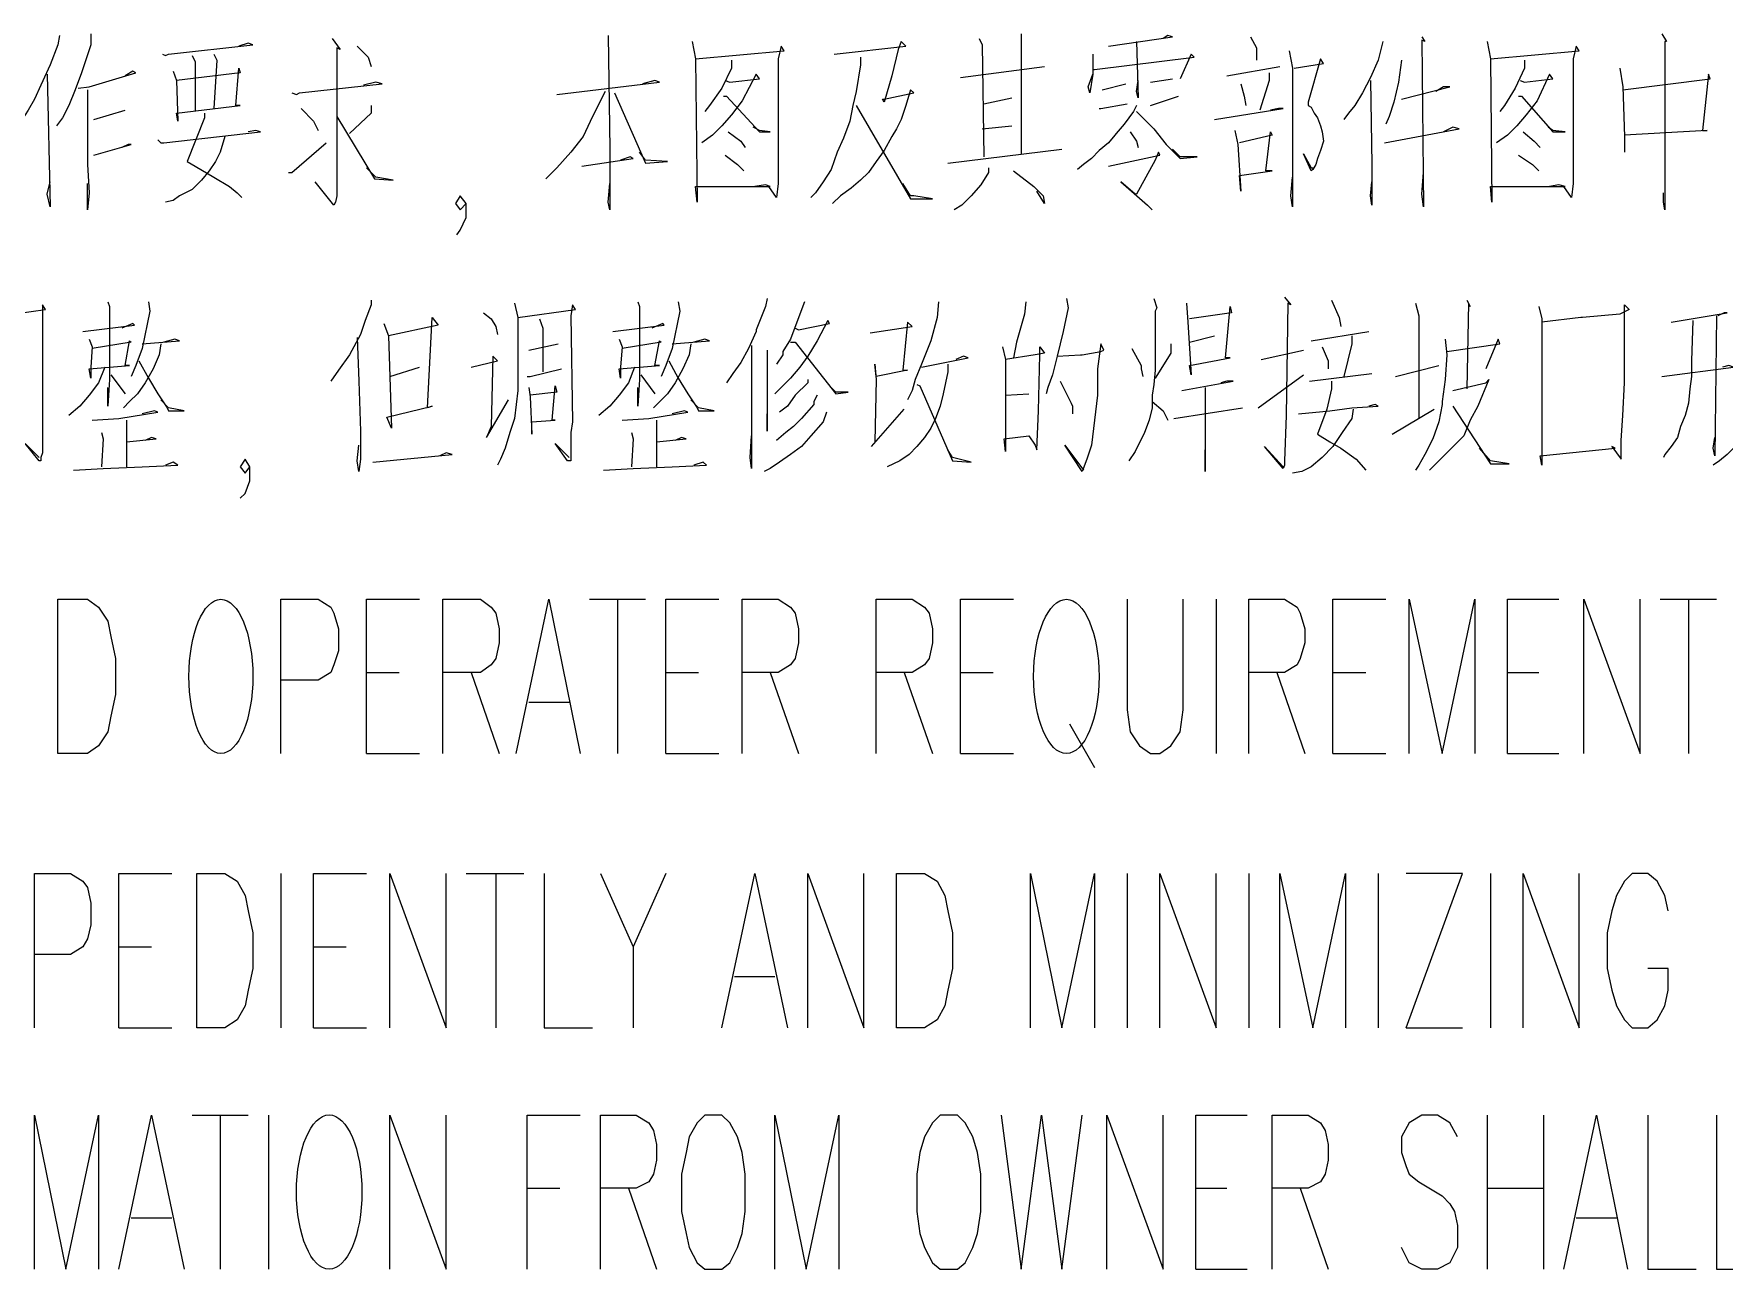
# Model space of a CAD drawing. Header units: millimetres. Extents: x 0 to 588, y 0 to 874.
# Drawn here: x 482.74 to 505.69, y 495.53 to 512.32 of the extents above; entities that cross this region are included whole.
import ezdxf

# ---------------------------------------------------------------- set-up
doc = ezdxf.new("R2010")
doc.units = ezdxf.units.MM
doc.layers.get('0').update_dxf_attribs({"lineweight": 18})

msp = doc.modelspace()

# ---------------------------------------------------------------- linework, layer by layer
at = {"color": 0, "lineweight": 0}
for points in [[(483.087, 512.297), (483.066, 512.169), (482.96, 511.895), (482.833, 511.62), (482.748, 511.429), (482.663, 511.28), (482.579, 511.154), (482.536, 511.111)], [(483.51, 512.318), (483.51, 512.169), (483.383, 511.789), (483.298, 511.556), (483.214, 511.344), (483.129, 511.175), (483.045, 511.069)], [(484.484, 512.043), (484.526, 512.022), (484.568, 512.043), (485.712, 512.169), (485.648, 512.191), (485.521, 512.149)], [(486.791, 512.254), (486.897, 512.106), (486.854, 512.127), (486.854, 510.117), (486.833, 510.032), (486.812, 509.99), (486.558, 510.307)], [(487.13, 512.149), (487.278, 512), (487.32, 511.873)], [(490.538, 512.297), (490.559, 510.751), (490.559, 509.926), (490.538, 510.032), (490.559, 510.286)], [(491.68, 512.212), (491.723, 511.979), (491.744, 510.032), (491.723, 510.244), (492.739, 510.244), (492.675, 510.265), (492.527, 510.244)], [(491.723, 511.979), (492.929, 512.085), (492.887, 512.149), (492.845, 511.979), (492.845, 510.286), (492.824, 510.096), (492.718, 510.244)], [(493.607, 512.043), (494.58, 512.149), (494.517, 512.212), (494.474, 512.106), (494.39, 511.747), (494.284, 511.387), (494.263, 511.429), (494.284, 511.429), (494.686, 511.514), (494.644, 511.556), (494.58, 511.344), (494.517, 511.154), (494.453, 511.027), (494.39, 510.921), (494.284, 510.731), (494.178, 510.582), (494.072, 510.434), (493.966, 510.328), (493.839, 510.222), (493.691, 510.117), (493.586, 510.01)], [(495.575, 512.254), (495.618, 512.169), (495.639, 510.646)], [(496.147, 512.318), (496.147, 510.688)], [(497.332, 512.149), (498.2, 512.276), (498.136, 512.297), (498.073, 512.254)], [(497.713, 512.212), (497.734, 511.45), (497.713, 511.535), (497.734, 511.683)], [(499.258, 512.276), (499.343, 512.127), (499.343, 511.958)], [(501.057, 512.212), (500.994, 511.958), (500.888, 511.725), (500.782, 511.514), (500.676, 511.344), (500.592, 511.238), (500.528, 511.154)], [(501.587, 512.276), (501.629, 512.212), (501.587, 512.233), (501.608, 509.969), (501.587, 510.137), (501.608, 510.434)], [(502.476, 512.212), (502.518, 511.979), (502.539, 510.032), (502.518, 510.244), (503.534, 510.244), (503.449, 510.265), (503.322, 510.244)], [(502.518, 511.979), (503.724, 512.085), (503.682, 512.149), (503.64, 511.979), (503.64, 510.286), (503.618, 510.096), (503.513, 510.244)], [(504.846, 512.318), (504.91, 512.212), (504.889, 512.212), (504.889, 509.926), (504.867, 510.032), (504.867, 510.159)], [(484.886, 512.022), (484.928, 511.937), (484.928, 511.26)], [(485.182, 512.043), (485.225, 511.958), (485.182, 511.302)], [(492.21, 511.958), (492.21, 511.852), (492.083, 511.577), (491.913, 511.344), (491.85, 511.26)], [(493.966, 512), (493.966, 511.895), (493.903, 511.535), (493.861, 511.344), (493.818, 511.133), (493.734, 510.9), (493.649, 510.709), (493.564, 510.476), (493.459, 510.307), (493.353, 510.159), (493.289, 510.096)], [(497.12, 512.043), (497.12, 511.768), (497.078, 511.514), (497.057, 511.598), (497.12, 511.768)], [(497.12, 511.831), (497.142, 511.831), (498.496, 512), (498.454, 512.043), (498.306, 511.704)], [(499.787, 512.085), (499.83, 511.852), (499.83, 509.969), (499.808, 510.117), (499.83, 510.371)], [(499.851, 511.852), (500.253, 511.916), (500.211, 511.979), (500.041, 511.387), (500.041, 511.344), (500.084, 511.323), (500.126, 511.238), (500.168, 511.175), (500.211, 511.069), (500.232, 510.985), (500.253, 510.858), (500.211, 510.731), (500.168, 510.625), (500.147, 510.54), (500.105, 510.476), (500.084, 510.455), (499.978, 510.688), (500.084, 510.498), (500.126, 510.498)], [(501.311, 511.958), (501.269, 511.662), (501.205, 511.387), (501.142, 511.196), (501.1, 511.09)], [(502.983, 511.958), (502.983, 511.852), (502.856, 511.577), (502.708, 511.344), (502.645, 511.26)], [(482.918, 511.768), (482.96, 509.969), (482.918, 510.137), (482.96, 510.307)], [(483.341, 511.577), (483.489, 511.598), (484.124, 511.789), (484.082, 511.81), (483.976, 511.747)], [(484.632, 511.81), (484.674, 511.683), (484.695, 511.133), (484.674, 511.238), (485.542, 511.344), (485.479, 511.344), (485.521, 511.852), (485.542, 511.789), (484.674, 511.683)], [(489.839, 511.493), (491.236, 511.662), (491.173, 511.683), (491.003, 511.64)], [(492.125, 511.683), (492.188, 511.662), (492.591, 511.704), (492.548, 511.768), (492.358, 511.408), (492.21, 511.217), (492.083, 511.069), (491.956, 510.942), (491.808, 510.836)], [(495.321, 511.725), (496.464, 511.873)], [(497.904, 511.662), (498.2, 511.704)], [(498.941, 511.747), (499.66, 511.873)], [(499.512, 511.789), (499.512, 511.683), (499.385, 511.28)], [(500.888, 511.683), (500.909, 510.54), (500.909, 509.99), (500.888, 510.117), (500.909, 510.307)], [(502.92, 511.683), (502.983, 511.662), (503.365, 511.704), (503.322, 511.768), (503.153, 511.408), (503.005, 511.217), (502.878, 511.069), (502.751, 510.942), (502.603, 510.836)], [(504.275, 511.852), (504.317, 511.598), (504.338, 510.921), (504.338, 510.709)], [(504.317, 511.556), (505.502, 511.704), (505.481, 511.768), (505.397, 511.006), (505.46, 511.006), (504.338, 510.942)], [(483.468, 511.556), (483.468, 510.54), (483.489, 510.159), (483.468, 509.926), (483.468, 510.286)], [(486.241, 511.514), (486.304, 511.493), (486.346, 511.514), (487.468, 511.64), (487.384, 511.662), (487.214, 511.62)], [(490.495, 511.535), (490.326, 511.196), (490.199, 510.921), (490.029, 510.709), (489.839, 510.498), (489.691, 510.349)], [(490.622, 511.514), (491.046, 510.561), (491.342, 510.582), (491.046, 510.603), (490.961, 510.709)], [(492.104, 511.471), (492.146, 511.471), (492.591, 510.985), (492.739, 510.985), (492.591, 511.006), (492.506, 511.048)], [(495.639, 511.365), (496.02, 511.45)], [(497.247, 511.556), (497.565, 511.64)], [(497.904, 511.344), (498.284, 511.471)], [(499.131, 511.64), (499.173, 511.471), (499.195, 511.344)], [(501.311, 511.429), (501.967, 511.598), (501.883, 511.598), (501.777, 511.535)], [(502.899, 511.471), (502.941, 511.471), (503.365, 510.985), (503.534, 510.985), (503.365, 511.006), (503.301, 511.048)], [(483.553, 511.154), (483.976, 511.28)], [(485.055, 511.238), (485.055, 511.175), (484.822, 510.582), (484.928, 510.519), (485.182, 510.371), (485.394, 510.244), (485.5, 510.159), (485.563, 510.096)], [(486.368, 511.302), (486.537, 511.133), (486.601, 511.006)], [(487.32, 511.344), (487.32, 511.238), (487.024, 510.963)], [(493.903, 511.344), (494.644, 510.074), (494.94, 510.074), (494.686, 510.117), (494.644, 510.117), (494.538, 510.286)], [(497.713, 511.344), (497.671, 511.26), (497.544, 511.09), (497.438, 510.963), (497.417, 510.942), (497.332, 510.836), (497.205, 510.731), (497.099, 510.625), (496.993, 510.54), (496.909, 510.476)], [(497.205, 511.302), (497.226, 511.302), (497.586, 511.365)], [(497.713, 511.26), (497.946, 511.027), (498.115, 510.815), (498.306, 510.625), (498.538, 510.646), (498.306, 510.646), (498.2, 510.751)], [(498.771, 511.154), (499.703, 511.302), (499.639, 511.302), (499.533, 511.28)], [(484.42, 510.879), (484.463, 510.836), (484.505, 510.836), (485.817, 510.985), (485.754, 511.006), (485.648, 510.985)], [(486.854, 511.196), (487.363, 510.349), (487.616, 510.328), (487.384, 510.371), (487.257, 510.498)], [(492.167, 510.985), (492.337, 510.858), (492.4, 510.773)], [(495.618, 511.027), (496.02, 511.069)], [(497.628, 510.985), (497.713, 510.858), (497.734, 510.773)], [(499.046, 511.006), (499.089, 510.815), (499.131, 510.18), (499.11, 510.392), (499.555, 510.455), (499.47, 510.455), (499.533, 510.985), (499.555, 510.942), (499.11, 510.836)], [(501.079, 510.836), (502.094, 511.027), (502.01, 511.048), (501.883, 510.985)], [(502.962, 510.985), (503.111, 510.858), (503.195, 510.773)], [(483.553, 510.667), (484.06, 510.815), (484.018, 510.815), (483.933, 510.773)], [(485.33, 510.921), (485.267, 510.709), (485.204, 510.582), (485.119, 510.455), (485.013, 510.328), (484.886, 510.201), (484.717, 510.117), (484.632, 510.053), (484.526, 510.032)], [(486.198, 510.434), (486.241, 510.434), (486.706, 510.836)], [(490.178, 510.519), (490.876, 510.625), (490.834, 510.646), (490.707, 510.603)], [(492.125, 510.667), (492.294, 510.54), (492.379, 510.455)], [(495.152, 510.561), (496.697, 510.751)], [(497.332, 510.519), (498.031, 510.667), (498.009, 510.709), (497.967, 510.603), (497.713, 510.137), (497.692, 510.137), (497.501, 510.307), (497.861, 509.99), (497.925, 509.926)], [(502.899, 510.667), (503.089, 510.54), (503.174, 510.455)], [(495.702, 510.498), (495.702, 510.434), (495.596, 510.265), (495.469, 510.117), (495.342, 509.99), (495.236, 509.926)], [(496.041, 510.455), (496.316, 510.244), (496.443, 510.117), (496.464, 510.01), (496.358, 510.18)], [(488.484, 509.587), (488.527, 509.651), (488.611, 509.82), (488.611, 510.01), (488.527, 510.117), (488.463, 510.01), (488.527, 509.926), (488.611, 510.01)], [(487.32, 508.699), (487.32, 508.635), (487.236, 508.423), (487.172, 508.233), (487.024, 507.958), (486.876, 507.746), (486.77, 507.598)], [(492.697, 508.72), (492.675, 508.614), (492.548, 508.296), (492.548, 508.275), (492.442, 508.042), (492.337, 507.852), (492.231, 507.704), (492.146, 507.576)], [(496.76, 508.72), (496.782, 508.593), (496.718, 508.275), (496.634, 507.936), (496.57, 507.683), (496.507, 507.513), (496.485, 507.428)], [(497.946, 508.72), (497.988, 508.593), (497.967, 508.55), (497.967, 507.746), (497.946, 507.555), (497.925, 507.407), (497.925, 507.238), (497.882, 507.069), (497.819, 506.899), (497.692, 506.645), (497.607, 506.518)], [(499.724, 508.741), (499.808, 508.635), (499.766, 508.656), (499.745, 507.132), (499.724, 506.518), (499.724, 506.455), (499.703, 506.413), (499.449, 506.709), (499.703, 506.433)], [(500.359, 508.699), (500.465, 508.465), (500.486, 508.339)], [(502.2, 508.699), (502.243, 508.614), (502.221, 508.656), (502.2, 507.492)], [(482.113, 508.465), (482.896, 508.572), (482.854, 508.635), (482.854, 506.624), (482.833, 506.561), (482.833, 506.518), (482.812, 506.518), (482.621, 506.751), (482.812, 506.561)], [(483.743, 508.677), (483.764, 508.614), (483.764, 507.619), (483.743, 507.259), (483.743, 507.513)], [(484.293, 508.677), (484.315, 508.55), (484.209, 508.042), (484.124, 507.81), (484.06, 507.661)], [(487.49, 508.381), (487.553, 508.212), (487.595, 506.962), (487.532, 507.111), (488.146, 507.259), (488.082, 507.238), (488.146, 508.465), (488.23, 508.36), (487.553, 508.212)], [(488.844, 508.529), (488.95, 508.445), (489.014, 508.339), (489.035, 508.233)], [(489.267, 508.656), (489.31, 508.465), (489.31, 507.471), (489.289, 507.28), (489.267, 507.09), (489.204, 506.899), (489.14, 506.688), (489.077, 506.539), (489.035, 506.455)], [(489.31, 508.465), (490.093, 508.572), (490.051, 508.635), (490.029, 508.487), (490.051, 507.047), (490.029, 506.899), (490.029, 506.518), (489.987, 506.518), (489.818, 506.751), (490.008, 506.561)], [(490.94, 508.677), (490.961, 508.614), (490.961, 507.619), (490.94, 507.259), (490.94, 507.513)], [(491.49, 508.677), (491.511, 508.55), (491.405, 508.042), (491.321, 507.81), (491.257, 507.661)], [(493.204, 508.677), (493.099, 508.402), (493.014, 508.169), (492.908, 508), (492.908, 507.958), (492.824, 507.831)], [(495.025, 508.677), (495.004, 508.465), (494.919, 508.148), (494.792, 507.831), (494.707, 507.619), (494.665, 507.471), (494.601, 507.344)], [(496.21, 508.677), (496.189, 508.508), (496.083, 508.127), (496.041, 507.915)], [(498.39, 508.656), (498.411, 508.402), (498.454, 507.683), (498.433, 507.81), (498.983, 507.915), (498.92, 507.915), (498.983, 508.614), (499.004, 508.529), (498.433, 508.445)], [(501.502, 508.656), (501.544, 508.487), (501.544, 507.09)], [(503.174, 508.614), (503.216, 508.445), (503.216, 506.455), (503.195, 506.582), (504.211, 506.688), (504.169, 506.709), (504.296, 506.539), (504.296, 506.793), (504.317, 507.132), (504.338, 507.576), (504.338, 508.635), (504.402, 508.572), (504.275, 508.508), (503.767, 508.465), (503.745, 508.465), (503.216, 508.402)], [(504.973, 508.402), (505.735, 508.529), (505.693, 508.529), (505.608, 508.487)], [(505.587, 508.487), (505.566, 506.582), (505.545, 506.688), (505.566, 506.835)], [(483.404, 508.275), (484.103, 508.36), (484.082, 508.381), (483.933, 508.317)], [(489.606, 508.445), (489.649, 508.317), (489.649, 507.725)], [(490.601, 508.275), (491.3, 508.36), (491.278, 508.381), (491.13, 508.317)], [(493.077, 508.317), (493.12, 508.296), (493.543, 508.381), (493.522, 508.423), (493.374, 508.148), (493.247, 507.936), (493.141, 507.788), (493.014, 507.64), (492.887, 507.513), (492.802, 507.428)], [(494.094, 508.254), (494.665, 508.339), (494.601, 508.402), (494.538, 507.746), (494.601, 507.746), (494.178, 507.661), (494.157, 507.831), (494.178, 507.619), (494.157, 506.772)], [(500.084, 508.148), (500.867, 508.275)], [(505.269, 508.423), (505.248, 507.873), (505.248, 507.661), (505.227, 507.492), (505.206, 507.301), (505.164, 507.132), (505.1, 506.984), (505.058, 506.835), (504.973, 506.709), (504.889, 506.603), (504.867, 506.561)], [(483.489, 508.169), (483.531, 508.063), (483.51, 507.788), (483.51, 507.64), (483.489, 507.767), (484.039, 507.81), (483.976, 507.81), (484.039, 508.148), (484.06, 508.127), (483.531, 508.042)], [(484.463, 508.105), (484.442, 507.958), (484.357, 507.767), (484.251, 507.576), (484.145, 507.428), (484.039, 507.323), (483.955, 507.238)], [(484.209, 508.105), (484.717, 508.148), (484.653, 508.169), (484.505, 508.127)], [(487.13, 508.19), (487.151, 507.598), (487.172, 506.921), (487.172, 506.539), (487.151, 506.37), (487.13, 506.518), (487.151, 506.73)], [(489.458, 508.021), (489.86, 508.105)], [(490.686, 508.169), (490.728, 508.063), (490.707, 507.788), (490.707, 507.64), (490.686, 507.767), (491.236, 507.81), (491.173, 507.81), (491.236, 508.148), (491.257, 508.127), (490.728, 508.042)], [(491.659, 508.105), (491.638, 507.958), (491.553, 507.767), (491.448, 507.576), (491.342, 507.428), (491.151, 507.238)], [(491.405, 508.105), (491.913, 508.148), (491.85, 508.169), (491.702, 508.127)], [(492.485, 508.085), (492.485, 506.413), (492.464, 506.561), (492.485, 506.857)], [(492.697, 508.021), (492.697, 506.921), (492.697, 507.153)], [(493.014, 508.127), (493.077, 508.127), (493.628, 507.428), (493.797, 507.45), (493.628, 507.45), (493.543, 507.534)], [(495.893, 508.063), (495.935, 507.894), (495.935, 506.645), (495.914, 506.815), (496.252, 506.857), (496.337, 506.73), (496.358, 506.666), (496.38, 507.196), (496.401, 507.958), (496.401, 508.063), (496.464, 507.979), (496.337, 507.958), (495.935, 507.894)], [(496.634, 507.936), (496.951, 507.958), (496.972, 507.958), (497.226, 508), (497.269, 508.021), (497.226, 508.105), (497.184, 507.767), (497.184, 507.407), (497.099, 506.73), (497.036, 506.539), (496.972, 506.37), (496.739, 506.73), (496.993, 506.391)], [(497.649, 508.042), (497.776, 507.81), (497.776, 507.767), (497.798, 507.661)], [(498.179, 508.105), (498.179, 507.979), (497.967, 507.64)], [(498.433, 508.127), (498.771, 508.212)], [(499.406, 507.894), (499.978, 508.021)], [(500.232, 508.063), (500.317, 507.873), (500.317, 507.767)], [(500.634, 508.212), (500.634, 508.105), (500.528, 507.661)], [(501.904, 508.169), (501.925, 507.958), (501.904, 507.619), (501.862, 507.323), (501.862, 507.28), (501.819, 507.047), (501.735, 506.815), (501.629, 506.603), (501.544, 506.455), (501.502, 506.391)], [(501.925, 508), (502.645, 508.105), (502.624, 508.169), (502.454, 507.767)], [(483.701, 507.788), (483.616, 507.576), (483.489, 507.407), (483.362, 507.259), (483.214, 507.132)], [(484.166, 507.873), (484.293, 507.64), (484.42, 507.428), (484.547, 507.238), (484.568, 507.196), (484.78, 507.196), (484.568, 507.238), (484.463, 507.344)], [(487.574, 507.661), (487.976, 507.788)], [(488.675, 507.788), (489.035, 507.873), (488.971, 507.936), (488.95, 506.984), (488.887, 506.835), (489.183, 507.344)], [(490.897, 507.788), (490.813, 507.576), (490.686, 507.407), (490.559, 507.259), (490.411, 507.132)], [(491.363, 507.873), (491.49, 507.64), (491.617, 507.428), (491.744, 507.238), (491.765, 507.196), (491.977, 507.196), (491.765, 507.238), (491.659, 507.344)], [(495.152, 507.831), (495.152, 507.725), (495.088, 507.428), (495.046, 507.259), (494.983, 507.09), (494.919, 506.962), (494.834, 506.835), (494.728, 506.709), (494.623, 506.603), (494.496, 506.518), (494.411, 506.476), (494.326, 506.433)], [(494.792, 507.788), (495.427, 507.915), (495.363, 507.936), (495.258, 507.894)], [(501.227, 507.661), (501.819, 507.81)], [(504.846, 507.661), (505.82, 507.788), (505.756, 507.81), (505.672, 507.788)], [(483.785, 507.683), (483.976, 507.428)], [(489.437, 507.661), (489.479, 507.661), (489.902, 507.767)], [(490.982, 507.683), (491.173, 507.428)], [(493.247, 507.619), (493.247, 507.576), (493.077, 507.407), (492.972, 507.259), (492.866, 507.175)], [(494.728, 507.555), (494.771, 507.534), (495.215, 506.518), (495.469, 506.497), (495.215, 506.561), (495.152, 506.666)], [(496.676, 507.598), (496.824, 507.301), (496.845, 507.259), (496.845, 507.153)], [(498.327, 507.471), (499.025, 507.598), (498.941, 507.598), (498.856, 507.576)], [(499.364, 507.238), (499.978, 507.683)], [(500.062, 507.598), (500.909, 507.704)], [(500.359, 507.598), (500.359, 507.492), (500.295, 507.217), (500.168, 506.878), (500.338, 506.772), (500.486, 506.688), (500.697, 506.539), (500.825, 506.391)], [(502.01, 507.471), (502.454, 507.576), (502.497, 507.619), (502.349, 507.259), (502.243, 507.069), (502.158, 506.857), (501.692, 506.391)], [(506.307, 507.555), (506.286, 507.471), (506.222, 507.323), (506.137, 507.196), (506.053, 507.047), (505.947, 506.878), (505.841, 506.709), (505.735, 506.603), (505.629, 506.518), (505.545, 506.455)], [(489.458, 507.513), (489.479, 507.386), (489.5, 506.878), (489.5, 507.047), (489.818, 507.069), (489.776, 507.069), (489.818, 507.534), (489.839, 507.45), (489.479, 507.407)], [(493.374, 507.407), (493.332, 507.323), (493.332, 507.28), (493.162, 507.09), (493.056, 506.984), (492.95, 506.899), (492.824, 506.793)], [(495.935, 507.407), (496.252, 507.428)], [(497.925, 507.323), (498.073, 507.196), (498.136, 507.069)], [(498.644, 507.513), (498.644, 506.37), (498.644, 506.666)], [(483.531, 507.069), (483.891, 507.09), (484.42, 507.175), (484.378, 507.196), (484.209, 507.153)], [(490.728, 507.069), (491.088, 507.09), (491.617, 507.175), (491.575, 507.196), (491.405, 507.153)], [(493.501, 507.175), (493.459, 507.047), (493.289, 506.857), (493.162, 506.709), (493.014, 506.603), (492.866, 506.497), (492.739, 506.413), (492.654, 506.37)], [(494.115, 506.709), (494.559, 507.217)], [(498.221, 507.09), (499.152, 507.238)], [(500.655, 507.217), (500.634, 507.09), (500.507, 506.899), (500.38, 506.709), (500.232, 506.561), (500.084, 506.433), (499.957, 506.37), (499.83, 506.349)], [(499.914, 507.153), (500.338, 507.196), (500.634, 507.238), (500.994, 507.259), (500.952, 507.28), (500.867, 507.259)], [(501.184, 506.878), (501.756, 507.217)], [(502.01, 507.259), (502.518, 506.476), (502.772, 506.476), (502.518, 506.518), (502.37, 506.688)], [(483.658, 506.899), (483.68, 506.815), (483.658, 506.433)], [(483.997, 507.069), (483.997, 506.433)], [(490.855, 506.899), (490.876, 506.815), (490.855, 506.433)], [(491.194, 507.069), (491.194, 506.433)], [(483.997, 506.772), (484.399, 506.815), (484.336, 506.835), (484.251, 506.793)], [(487.341, 506.497), (488.421, 506.603), (488.336, 506.624), (488.252, 506.582)], [(491.194, 506.772), (491.596, 506.815), (491.532, 506.835), (491.448, 506.793)], [(483.277, 506.391), (483.68, 506.413), (484.209, 506.433), (484.695, 506.455), (484.632, 506.497), (484.526, 506.455)], [(485.542, 506.01), (485.606, 506.074), (485.669, 506.243), (485.669, 506.433), (485.606, 506.539), (485.542, 506.433), (485.606, 506.349), (485.669, 506.433)], [(490.474, 506.391), (490.876, 506.413), (491.405, 506.433), (491.871, 506.455), (491.829, 506.497), (491.702, 506.455)], [(486.092, 502.539), (486.092, 504.635), (486.601, 504.635), (486.77, 504.529), (486.812, 504.444), (486.876, 504.232), (486.876, 503.936), (486.812, 503.745), (486.77, 503.64), (486.601, 503.534), (486.092, 503.534)], [(487.257, 502.539), (487.257, 504.635), (487.976, 504.635)], [(488.294, 502.539), (488.294, 504.635), (488.802, 504.635), (488.95, 504.529), (489.014, 504.444), (489.056, 504.232), (489.056, 504.042), (489.014, 503.83), (488.95, 503.745), (488.802, 503.64), (488.294, 503.64)], [(489.289, 502.539), (489.733, 504.635), (490.156, 502.539)], [(490.284, 504.635), (491.046, 504.635)], [(490.664, 504.635), (490.664, 502.539)], [(491.321, 502.539), (491.321, 504.635), (492.04, 504.635)], [(492.358, 502.539), (492.358, 504.635), (492.845, 504.635), (493.014, 504.529), (493.077, 504.444), (493.12, 504.232), (493.12, 504.042), (493.077, 503.83), (493.014, 503.745), (492.845, 503.64), (492.358, 503.64)], [(494.178, 502.539), (494.178, 504.635), (494.665, 504.635), (494.834, 504.529), (494.898, 504.444), (494.94, 504.232), (494.94, 504.042), (494.898, 503.83), (494.834, 503.745), (494.665, 503.64), (494.178, 503.64)], [(495.321, 502.539), (495.321, 504.635), (496.041, 504.635)], [(497.586, 504.635), (497.586, 503.131), (497.628, 502.835), (497.755, 502.644), (497.904, 502.539), (498.031, 502.539), (498.179, 502.644), (498.306, 502.835), (498.348, 503.131), (498.348, 504.635)], [(498.793, 504.635), (498.793, 502.539)], [(499.237, 502.539), (499.237, 504.635), (499.724, 504.635), (499.893, 504.529), (499.935, 504.444), (499.999, 504.232), (499.999, 504.042), (499.935, 503.83), (499.893, 503.745), (499.724, 503.64), (499.237, 503.64)], [(500.38, 502.539), (500.38, 504.635), (501.1, 504.635)], [(501.417, 502.539), (501.417, 504.635), (501.862, 502.539), (502.306, 504.635), (502.306, 502.539)], [(502.751, 502.539), (502.751, 504.635), (503.449, 504.635)], [(503.788, 502.539), (503.788, 504.635), (504.55, 502.539), (504.55, 504.635)], [(504.825, 504.635), (505.587, 504.635)], [(505.206, 504.635), (505.206, 502.539)], [(487.257, 503.64), (487.701, 503.64)], [(488.675, 503.64), (489.056, 502.539)], [(491.321, 503.64), (491.765, 503.64)], [(492.739, 503.64), (493.12, 502.539)], [(494.559, 503.64), (494.94, 502.539)], [(495.321, 503.64), (495.766, 503.64)], [(499.618, 503.64), (499.999, 502.539)], [(500.38, 503.64), (500.825, 503.64)], [(502.751, 503.64), (503.174, 503.64)], [(489.458, 503.238), (490.008, 503.238)], [(496.803, 502.941), (497.142, 502.349)], [(487.257, 502.539), (487.976, 502.539)], [(491.321, 502.539), (492.04, 502.539)], [(495.321, 502.539), (496.041, 502.539)], [(500.38, 502.539), (501.1, 502.539)], [(502.751, 502.539), (503.449, 502.539)], [(482.748, 498.814), (482.748, 500.909), (483.235, 500.909), (483.404, 500.803), (483.468, 500.719), (483.51, 500.507), (483.51, 500.211), (483.468, 500.02), (483.404, 499.914), (483.235, 499.808), (482.748, 499.808)], [(483.891, 498.814), (483.891, 500.909), (484.611, 500.909)], [(486.092, 500.909), (486.092, 498.814)], [(486.537, 498.814), (486.537, 500.909), (487.257, 500.909)], [(487.574, 498.814), (487.574, 500.909), (488.336, 498.814), (488.336, 500.909)], [(488.611, 500.909), (489.394, 500.909)], [(489.014, 500.909), (489.014, 498.814)], [(489.67, 500.909), (489.67, 498.814), (490.326, 498.814)], [(490.432, 500.909), (490.876, 499.914), (490.876, 498.814)], [(491.321, 500.909), (490.876, 499.914)], [(492.083, 498.814), (492.527, 500.909), (492.972, 498.814)], [(493.247, 498.814), (493.247, 500.909), (494.009, 498.814), (494.009, 500.909)], [(496.274, 498.814), (496.274, 500.909), (496.697, 498.814), (497.142, 500.909), (497.142, 498.814)], [(497.586, 500.909), (497.586, 498.814)], [(498.031, 498.814), (498.031, 500.909), (498.793, 498.814), (498.793, 500.909)], [(499.237, 500.909), (499.237, 498.814)], [(499.66, 498.814), (499.66, 500.909), (500.105, 498.814), (500.549, 500.909), (500.549, 498.814)], [(500.994, 500.909), (500.994, 498.814)], [(501.375, 498.814), (502.137, 500.909), (501.375, 500.909)], [(502.518, 500.909), (502.518, 498.814)], [(502.962, 498.814), (502.962, 500.909), (503.724, 498.814), (503.724, 500.909)], [(504.931, 500.401), (504.889, 500.612), (504.783, 500.803), (504.656, 500.909), (504.444, 500.909), (504.338, 500.803), (504.232, 500.612), (504.169, 500.401), (504.105, 500.105), (504.105, 499.618), (504.169, 499.322), (504.232, 499.11), (504.338, 498.92), (504.444, 498.814), (504.656, 498.814), (504.783, 498.92), (504.889, 499.11), (504.931, 499.322), (504.931, 499.618), (504.656, 499.618)], [(483.891, 499.914), (484.336, 499.914)], [(486.537, 499.914), (486.981, 499.914)], [(492.252, 499.512), (492.802, 499.512)], [(483.891, 498.814), (484.611, 498.814)], [(486.537, 498.814), (487.257, 498.814)], [(501.375, 498.814), (502.137, 498.814)], [(482.748, 495.533), (482.748, 497.628), (483.171, 495.533), (483.616, 497.628), (483.616, 495.533)], [(483.891, 495.533), (484.336, 497.628), (484.78, 495.533)], [(484.886, 497.628), (485.648, 497.628)], [(485.267, 497.628), (485.267, 495.533)], [(485.923, 497.628), (485.923, 495.533)], [(487.574, 495.533), (487.574, 497.628), (488.336, 495.533), (488.336, 497.628)], [(489.437, 495.533), (489.437, 497.628), (490.156, 497.628)], [(490.432, 495.533), (490.432, 497.628), (490.918, 497.628), (491.088, 497.522), (491.151, 497.417), (491.194, 497.226), (491.194, 497.014), (491.151, 496.824), (491.088, 496.718), (490.918, 496.634), (490.432, 496.634)], [(492.802, 495.533), (492.802, 497.628), (493.226, 495.533), (493.67, 497.628), (493.67, 495.533)], [(495.872, 497.628), (496.147, 495.533), (496.422, 497.628), (496.697, 495.533), (496.972, 497.628)], [(497.311, 495.533), (497.311, 497.628), (498.073, 495.533), (498.073, 497.628)], [(498.517, 495.533), (498.517, 497.628), (499.216, 497.628)], [(499.555, 495.533), (499.555, 497.628), (500.041, 497.628), (500.211, 497.522), (500.274, 497.417), (500.317, 497.226), (500.317, 497.014), (500.274, 496.824), (500.211, 496.718), (500.041, 496.634), (499.555, 496.634)], [(502.073, 497.332), (501.967, 497.522), (501.798, 497.628), (501.587, 497.628), (501.417, 497.522), (501.311, 497.332), (501.311, 497.12), (501.375, 496.93), (501.417, 496.824), (501.544, 496.718), (501.862, 496.528), (501.967, 496.422), (502.031, 496.316), (502.073, 496.125), (502.073, 495.829), (501.967, 495.618), (501.798, 495.533), (501.587, 495.533), (501.417, 495.618), (501.311, 495.829)], [(502.476, 497.628), (502.476, 495.533)], [(503.238, 497.628), (503.238, 495.533)], [(503.513, 495.533), (503.957, 497.628), (504.38, 495.533)], [(504.656, 497.628), (504.656, 495.533), (505.312, 495.533)], [(505.587, 497.628), (505.587, 495.533), (506.264, 495.533)], [(489.437, 496.634), (489.881, 496.634)], [(490.813, 496.634), (491.194, 495.533)], [(498.517, 496.634), (498.941, 496.634)], [(499.935, 496.634), (500.317, 495.533)], [(502.476, 496.634), (503.238, 496.634)], [(484.06, 496.231), (484.611, 496.231)], [(503.682, 496.231), (504.232, 496.231)], [(498.517, 495.533), (499.216, 495.533)]]:
    msp.add_lwpolyline(points, dxfattribs=at)
for points in [[(483.066, 502.539), (483.066, 504.635), (483.468, 504.635), (483.616, 504.529), (483.743, 504.338), (483.785, 504.127), (483.849, 503.83), (483.849, 503.343), (483.785, 503.047), (483.743, 502.835), (483.616, 502.644), (483.468, 502.539)], [(484.95, 498.814), (484.95, 500.909), (485.33, 500.909), (485.5, 500.803), (485.606, 500.612), (485.648, 500.401), (485.712, 500.105), (485.712, 499.618), (485.648, 499.322), (485.606, 499.11), (485.5, 498.92), (485.33, 498.814)], [(494.453, 498.814), (494.453, 500.909), (494.834, 500.909), (495.004, 500.803), (495.11, 500.612), (495.152, 500.401), (495.215, 500.105), (495.215, 499.618), (495.152, 499.322), (495.11, 499.11), (495.004, 498.92), (494.834, 498.814)], [(491.85, 497.628), (491.744, 497.522), (491.638, 497.332), (491.596, 497.12), (491.532, 496.824), (491.532, 496.316), (491.596, 496.02), (491.638, 495.829), (491.744, 495.618), (491.85, 495.533), (492.083, 495.533), (492.188, 495.618), (492.294, 495.829), (492.358, 496.02), (492.4, 496.316), (492.4, 496.824), (492.358, 497.12), (492.294, 497.332), (492.188, 497.522), (492.083, 497.628)], [(495.046, 497.628), (494.94, 497.522), (494.834, 497.332), (494.771, 497.12), (494.728, 496.824), (494.728, 496.316), (494.771, 496.02), (494.834, 495.829), (494.94, 495.618), (495.046, 495.533), (495.279, 495.533), (495.385, 495.618), (495.49, 495.829), (495.554, 496.02), (495.596, 496.316), (495.596, 496.824), (495.554, 497.12), (495.49, 497.332), (495.385, 497.522), (495.279, 497.628)]]:
    msp.add_lwpolyline(points, close=True, dxfattribs=at)
for centre, ratio in [((485.278, 503.587), 0.414141), ((496.76, 503.587), 0.424242), ((486.749, 496.581), 0.424242)]:
    msp.add_ellipse(centre, major_axis=(0, 1.048), ratio=ratio, dxfattribs=at)

doc.saveas('drawing.dxf')
